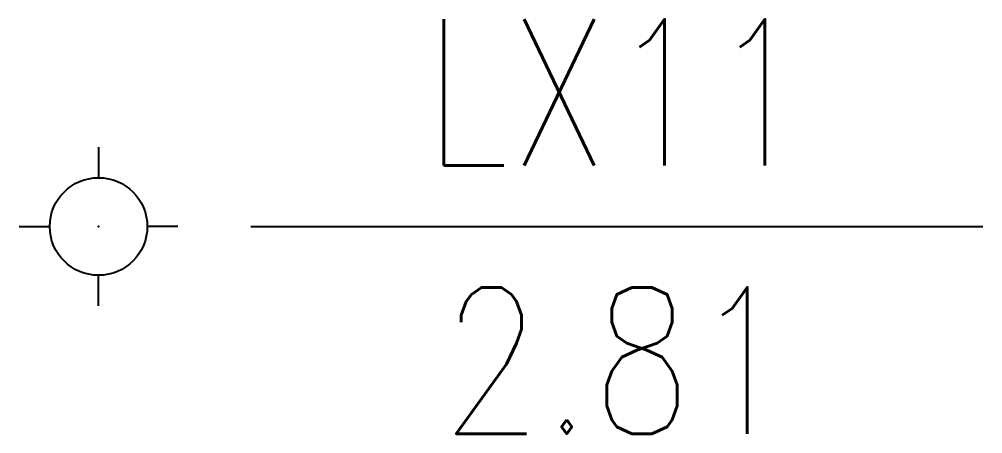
# Model space of a CAD drawing. Extents: x 500064 to 501389, y 2542464 to 2545400.
# Drawn here: x 501003.43 to 501011.33, y 2543956.59 to 2543959.99 of the extents above; entities that cross this region are included whole.
import ezdxf
from ezdxf.enums import TextEntityAlignment as Align

# ---------------------------------------------------------------- set-up
doc = ezdxf.new("R2010")
doc.units = 0
doc.header["$LTSCALE"] = 0.5
doc.layers.get('0').update_dxf_attribs({"linetype": 'CONTINUOUS', "lineweight": 5})
doc.layers.add('地形图', color=8, linetype='CONTINUOUS')
doc.styles.add('HZ', font='romans.shx', dxfattribs={"width": 0.8, "bigfont": 'hztxt.shx'})

# ---------------------------------------------------------------- blocks, each defined once
blk = doc.blocks.new('gc116')
for p, q in [((0, 1.3), (0, 0.8)), ((-1.3, 0), (-0.8, 0)), ((1.3, 0), (0.8, 0)), ((0, -1.3), (0, -0.8))]:
    blk.add_line(p, q)
blk.add_circle((0, 0), 0.8)
blk.add_point((0, 0))

msp = doc.modelspace()

# ---------------------------------------------------------------- linework, layer by layer
at = {"layer": '地形图', "linetype": 'Continuous'}
msp.add_line((501005.329, 2543958.288), (501011.329, 2543958.288), dxfattribs=at)

# ---------------------------------------------------------------- block references
at = {"layer": '地形图', "linetype": 'Continuous', "xscale": 0.5, "yscale": 0.5}
msp.add_blockref('gc116', (501004.079, 2543958.288, 2.806), dxfattribs=at)

# ---------------------------------------------------------------- texts
at = {"layer": '地形图', "linetype": 'Continuous', "style": 'HZ', "width": 0.8}
for s, p in [('LX11', (501008.329, 2543959.388)), ('2.81', (501008.329, 2543957.188))]:
    msp.add_text(s, height=1.2, dxfattribs=at).set_placement(p, align=Align.MIDDLE)

doc.saveas('drawing.dxf')
